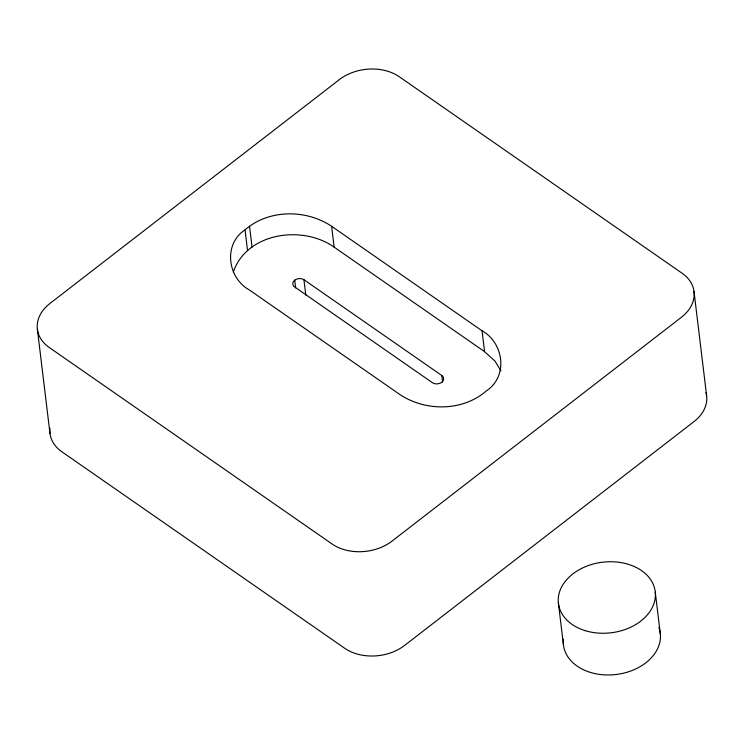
<?xml version="1.0" encoding="UTF-8"?>
<svg xmlns="http://www.w3.org/2000/svg" width="744" height="744" viewBox="0 0 744 744"><rect width="100%" height="100%" fill="white"/><g stroke="black" fill="none" stroke-linecap="round" stroke-linejoin="round"><path stroke-width="1.12" d="M233.318 272.062C246.683 232.472 302.594 224.744 334.14 247.138L484.577 351.652L494.955 361.072L500.963 370.884M245.046 229.85C223.023 244.134 227.469 277.819 249.324 289.937L399.761 394.45C425.308 411.59 462.731 411.544 486.334 390.879C508.357 376.594 503.902 342.91 482.056 330.792L331.61 226.278C306.072 209.138 268.649 209.194 245.046 229.85L247.566 250.709M441.806 375.506A6.538 4.762 -6.9 0 1 441.704 382.277A6.538 4.762 -6.9 0 1 432.487 382.723L294.624 286.933A6.538 4.762 -6.9 0 1 294.726 280.172A6.538 4.762 -6.9 0 1 303.943 279.725L441.806 375.506L442.606 382.1M694.003 291.443L706.623 395.743M655.278 592.159L660.319 633.879M558.363 602.835L563.413 644.555M482.056 330.792L484.577 351.652M331.61 226.278L334.14 247.138M303.943 279.725L305.803 295.098M294.726 280.172L295.656 287.854M249.538 226.371L252.058 247.231M37.377 329.285L49.997 433.575M658.886 627.583A48.751 35.535 -6.9 0 1 616.144 674.492A48.751 35.535 -6.9 0 1 563.431 639.152M49.96 428.219A42.538 31.006 -6.9 0 0 61.892 451.794L344.704 648.275A42.538 31.006 -6.9 0 0 404.652 645.401L694.04 421.56A42.538 31.006 -6.9 0 0 706 392.609M339.348 79.617L49.96 303.459A42.538 31.006 -6.9 0 0 49.271 347.504L332.075 543.976A42.538 31.006 -6.9 0 0 392.032 541.111L681.42 317.269A42.538 31.006 -6.9 0 0 682.109 273.225L399.296 76.753A42.538 31.006 -6.9 0 0 339.348 79.617M585.286 630.679A48.751 35.535 -6.9 0 0 655.306 592.475A48.751 35.535 -6.9 0 0 579.864 569.346A48.751 35.535 -6.9 0 0 585.286 630.679"/></g></svg>
